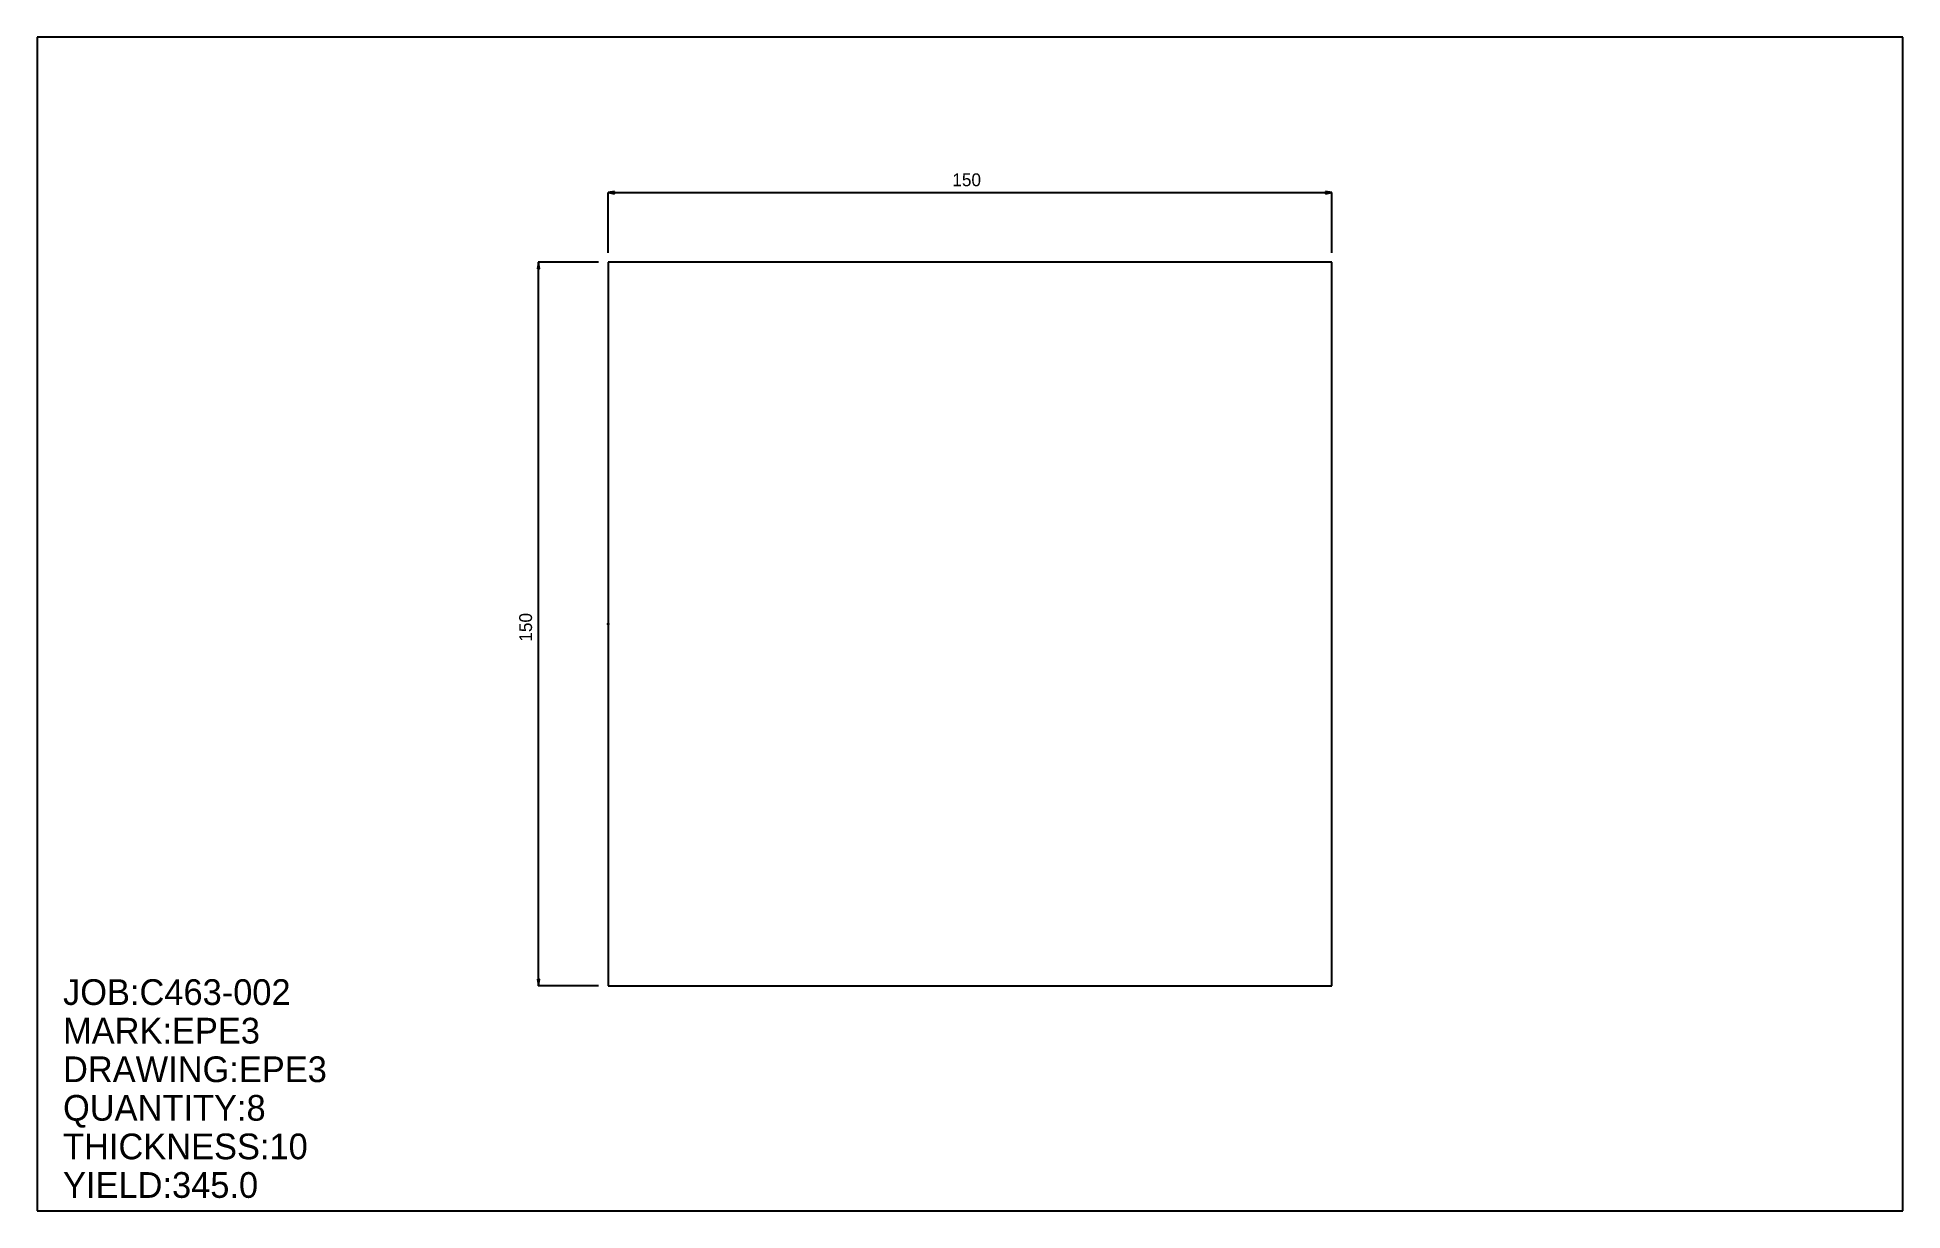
# Model space of a CAD drawing. Extents: x 0 to 387, y 0 to 243.
import ezdxf

# ---------------------------------------------------------------- set-up
doc = ezdxf.new("R2010")
doc.units = 0
doc.header["$LTSCALE"] = 0.125
for name, color, linetype in [('2', 7, 'CONTINUOUS'), ('3', 1, 'CONTINUOUS'), ('5', 7, 'CONTINUOUS'), ('6', 4, 'CONTINUOUS')]:
    doc.layers.add(name, color=color, linetype=linetype)

# ---------------------------------------------------------------- blocks, each defined once
blk = doc.blocks.new('ARROW')
at = {"layer": '2', "linetype": 'CONTINUOUS'}
for p, q in [((0, 0), (-1, 0.166667)), ((-1, 0.166667), (-1, -0.166667)), ((-1, -0.166667), (0, 0))]:
    blk.add_line(p, q, dxfattribs=at)
blk = doc.blocks.new('PLATE')
at = {"layer": '3', "linetype": 'CONTINUOUS'}
for p, q in [((0, 0), (0, -150)), ((150, 0), (0, 0)), ((150, -150), (150, 0)), ((0, -150), (150, -150))]:
    blk.add_line(p, q, dxfattribs=at)
at = {"layer": '5', "linetype": 'CONTINUOUS'}
for p, q in [((-0.1, -75), (0.1, -75)), ((0, -75.099998), (0, -74.900002))]:
    blk.add_line(p, q, dxfattribs=at)
blk.add_circle((0, -75), 0.1, dxfattribs=at)
at = {"layer": '6', "linetype": 'CONTINUOUS'}
for p, q in [((0, 2), (0, 14.500001)), ((0, 14.450001), (150, 14.450001)), ((150, 2), (150, 14.500001)), ((-1.999989, 0), (-14.49999, 0.000001)), ((-14.450001, -150), (-14.449989, 0.000001)), ((-2, -150), (-14.500001, -150))]:
    blk.add_line(p, q, dxfattribs=at)
at = {"layer": '6', "xscale": 1.333333, "yscale": 1.333333, "zscale": 1.333333}
for p, rotation in [((0, 14.450001), 180), ((-14.449989, 0.000001), 90), ((-14.450001, -150), 270)]:
    blk.add_blockref('ARROW', p, dxfattribs=dict(at, rotation=rotation))
blk.add_blockref('ARROW', (150, 14.450001), dxfattribs=at)
at = {"layer": '5'}
blk.add_text('ZERO', height=0.015, dxfattribs=at).set_placement((0, -75))
at = {"layer": '6'}
blk.add_text('150', height=2.667, dxfattribs=at).set_placement((71.333336, 15.783334))
blk.add_text('150', height=2.667, rotation=90, dxfattribs=at).set_placement((-15.783329, -78.666664))

msp = doc.modelspace()

# ---------------------------------------------------------------- linework, layer by layer
at = {"layer": '5', "linetype": 'CONTINUOUS'}
for p, q in [((386.66672, 243.33334), (0, 243.33334)), ((0, 243.33334), (0, 0)), ((386.66672, 0), (386.66672, 243.33334)), ((0, 0), (386.66672, 0))]:
    msp.add_line(p, q, dxfattribs=at)

# ---------------------------------------------------------------- block references
at = {"layer": '2'}
msp.add_blockref('PLATE', (118.33336, 196.66667), dxfattribs=at)

# ---------------------------------------------------------------- texts
at = {"layer": '5'}
for s, p in [('JOB:C463-002', (5.333333, 42.666664)), ('MARK:EPE3', (5.333333, 34.666664)), ('DRAWING:EPE3', (5.333333, 26.666666)), ('QUANTITY:8', (5.333333, 18.666666)), ('THICKNESS:10', (5.333333, 10.666666)), ('YIELD:345.0', (5.333333, 2.666667))]:
    msp.add_text(s, height=5.333, dxfattribs=at).set_placement(p)

doc.saveas('drawing.dxf')
